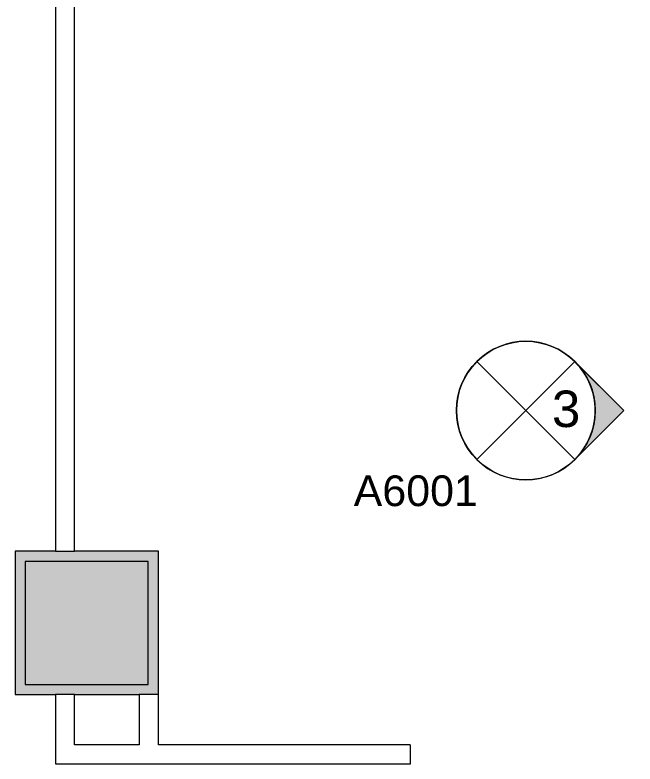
# Model space of a CAD drawing. Header units: inches. Extents: x 41 to 2820, y 110 to 1753.
# Drawn here: x 2229.7 to 2350.7, y 1460.5 to 1606.8 of the extents above; entities that cross this region are included whole.
import ezdxf

# ---------------------------------------------------------------- set-up
doc = ezdxf.new("R2010")
doc.units = ezdxf.units.IN
doc.header["$MEASUREMENT"] = 0
for name, color, linetype, lineweight in [('820 1st St NE_04_Clean_dwg', 8, 'Continuous', 9), ('A-DETL-MEDM', 33, 'Continuous', 9), ('A-DOOR', 31, 'Continuous', 13), ('G-ANNO-SYMB', 111, 'Continuous', 9), ('I-WALL', 2, 'Continuous', 13), ('IRF-WALL-FULL-HT', 7, 'Continuous', 9), ('IRF-WALL-FULL-HT-HATCH', 7, 'Continuous', 9), ('S-COLS', 52, 'Continuous', 13)]:
    doc.layers.add(name, color=color, linetype=linetype, lineweight=lineweight)
doc.styles.add('Arial_1', font='arial.ttf', dxfattribs={"height": 6})
doc.styles.add('Arial_2', font='arial.ttf', dxfattribs={"height": 7.125})

# ---------------------------------------------------------------- blocks, each defined once
blk = doc.blocks.new('Concrete-Square-Column - 24 x 24-2599265-New Construction - Partition Plan')
at = {"layer": 'S-COLS', "lineweight": 9}
blk.add_hatch(color=55, dxfattribs=at).paths.add_polyline_path([(12, -12), (12, 12), (-12, 12), (-12, -12)], flags=0)
at = {"layer": 'S-COLS', "color": 250, "lineweight": 20}
for p, q in [((12, 12), (-12, 12)), ((-12, 12), (-12, -12)), ((12, -12), (12, 12)), ((-12, -12), (12, -12))]:
    blk.add_line(p, q, dxfattribs=at)
blk = doc.blocks.new('Door-Opening - 60_ x 96_-2611781-New Construction - Partition Plan')
at = {"layer": 'A-DETL-MEDM', "lineweight": 20}
for p, q in [((-30.32, 1.88), (-30.32, -1.87)), ((29.68, -1.87), (29.68, 1.88))]:
    blk.add_line(p, q, dxfattribs=at)
blk = doc.blocks.new('820 1st St NE_04_Clean_dwg-2391440-New Construction - Partition Plan')
at = {"layer": 'IRF-WALL-FULL-HT-HATCH'}
h = blk.add_hatch(color=256, dxfattribs=at)
h.paths.add_polyline_path([(830.41, 1474.07), (858.41, 1474.07), (858.41, 1502.07), (830.41, 1502.07), (830.41, 1476.07)], flags=0)
h.paths.add_polyline_path([(854.66, 1476.07), (832.41, 1476.07), (832.41, 1500.07), (856.41, 1500.07), (856.41, 1476.07)], flags=0)
at = {"layer": 'IRF-WALL-FULL-HT'}
for p, q in [((858.41, 1502.07), (842.04, 1502.07)), ((858.41, 1474.07), (858.41, 1502.07)), ((842.04, 1474.07), (854.66, 1474.07))]:
    blk.add_line(p, q, dxfattribs=at)
at = {"layer": 'IRF-WALL-FULL-HT', "flags": 128}
blk.add_lwpolyline([(838.29, 1502.07), (830.41, 1502.07), (830.41, 1474.07), (838.29, 1474.07)], dxfattribs=at)
blk = doc.blocks.new('Elevation - Interiors-59324-New Construction - Partition Plan')
at = {"layer": 'G-ANNO-SYMB'}
for p, q in [((-0.0996, 0.0996), (0.0996, -0.0996)), ((0.0996, 0.0996), (-0.0996, -0.0996)), ((0, 0), (-0.0996, 0.0996)), ((-0.0996, 0.0996), (0, 0)), ((0.0996, 0.0996), (0, 0)), ((0, 0), (0.0996, 0.0996)), ((-0.0996, -0.0996), (0, 0)), ((0, 0), (-0.0996, -0.0996)), ((0, 0), (0.0996, -0.0996)), ((0.0996, -0.0996), (0, 0))]:
    blk.add_line(p, q, dxfattribs=at)
blk.add_circle((0, 0), 0.1409, dxfattribs=at)
for start, end in [(45, 135), (135, 225), (315, 45), (225, 315)]:
    blk.add_arc((0, 0), 0.1409, start, end, dxfattribs=at)
blk = doc.blocks.new('Elevation - Triangle - 51_256_-58624-New Construction - Partition Plan')
at = {"layer": 'G-ANNO-SYMB'}
h = blk.add_hatch(color=256, dxfattribs=at)
edge = h.paths.add_edge_path(flags=0)
edge.add_arc((0, -0.0993), 0.1406, 45, 135)
edge.add_line((-0.0994, 0.0002), (0, 0.0996))
edge.add_line((0, 0.0996), (0.0994, 0.0002))
for p, q in [((0, 0.0996), (-0.0996, 0)), ((0, 0.0996), (-0.0994, 0.0002)), ((0.0996, 0), (0, 0.0996)), ((0.0994, 0.0002), (0, 0.0996))]:
    blk.add_line(p, q, dxfattribs=at)
blk.add_arc((0, -0.0993), 0.1406, 45, 135, dxfattribs=at)

msp = doc.modelspace()

# ---------------------------------------------------------------- linework, layer by layer
at = {"layer": 'I-WALL', "color": 250, "lineweight": 20}
for p, q in [((2237.62, 1715.07), (2237.62, 1502.07)), ((2241.37, 1502.07), (2241.37, 1715.07)), ((2237.62, 1502.07), (2241.37, 1502.07)), ((2241.37, 1474.07), (2237.62, 1474.07)), ((2237.62, 1474.07), (2237.62, 1460.53)), ((2241.37, 1464.28), (2241.37, 1474.07)), ((2254, 1474.07), (2254, 1464.28)), ((2257.75, 1474.07), (2254, 1474.07)), ((2257.75, 1464.28), (2257.75, 1474.07)), ((2254, 1464.28), (2241.37, 1464.28)), ((2306.87, 1464.28), (2257.75, 1464.28)), ((2237.62, 1460.53), (2306.87, 1460.53))]:
    msp.add_line(p, q, dxfattribs=at)

# ---------------------------------------------------------------- block references
at = {"layer": '820 1st St NE_04_Clean_dwg', "color": 7}
msp.add_blockref('820 1st St NE_04_Clean_dwg-2391440-New Construction - Partition Plan', (1399.34, 0), dxfattribs=at)
at = {"layer": 'A-DOOR', "rotation": 180}
msp.add_blockref('Door-Opening - 60_ x 96_-2611781-New Construction - Partition Plan', (2336.55, 1462.4), dxfattribs=at)
at = {"layer": 'G-ANNO-SYMB', "xscale": 95.99999999999994, "yscale": 95.99999999999994, "zscale": 95.99999999999994}
msp.add_blockref('Elevation - Interiors-59324-New Construction - Partition Plan', (2329.4, 1529.55), dxfattribs=at)
at = {"layer": 'G-ANNO-SYMB', "extrusion": (0, 0, -1), "xscale": 95.99999999999994, "yscale": 95.99999999999994, "zscale": 95.99999999999994, "rotation": 90.00000000000001}
msp.add_blockref('Elevation - Triangle - 51_256_-58624-New Construction - Partition Plan', (-2338.95, 1529.55), dxfattribs=at)
at = {"layer": 'S-COLS', "lineweight": 9}
msp.add_blockref('Concrete-Square-Column - 24 x 24-2599265-New Construction - Partition Plan', (2243.75, 1488.07), dxfattribs=at)

# ---------------------------------------------------------------- texts
at = {"layer": 'G-ANNO-SYMB', "attachment_point": 1}
for s, insert, char_height, width, style in [('3', (2334.5, 1533.45), 7.12, 6.666, 'Arial_2'), ('A6001', (2295.82, 1516.89), 6, 29.997, 'Arial_1')]:
    msp.add_mtext(s, dxfattribs=dict(at, insert=insert, char_height=char_height, width=width, style=style))

doc.saveas('drawing.dxf')
